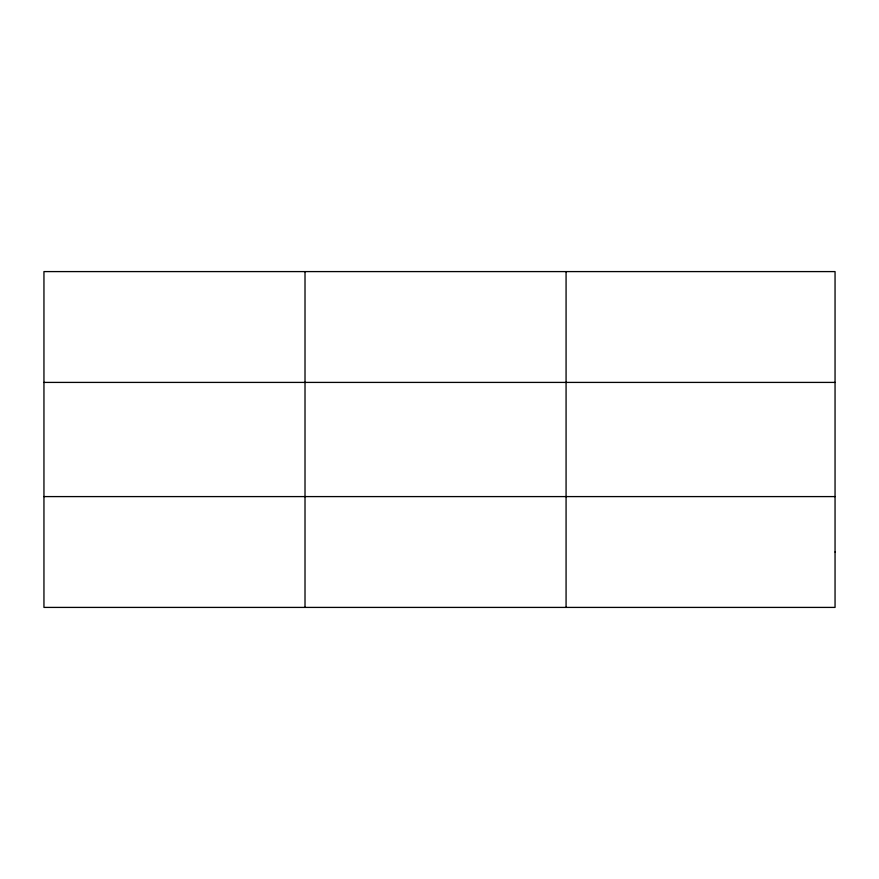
<?xml version="1.0" encoding="UTF-8"?>
<svg xmlns="http://www.w3.org/2000/svg" width="879" height="879" viewBox="0 0 879 879"><rect width="100%" height="100%" fill="white"/><g stroke="black" fill="none" stroke-linecap="round" stroke-linejoin="round"><path stroke-width="1.32" d="M305.013 271.589L305.013 607.411M566.076 271.589L566.076 607.411M43.95 382.409L835.05 382.409M43.95 496.591L835.05 496.591M835.05 552.001L835.05 607.411L43.95 607.411L43.95 271.589L835.05 271.589L835.05 552.001"/></g></svg>
